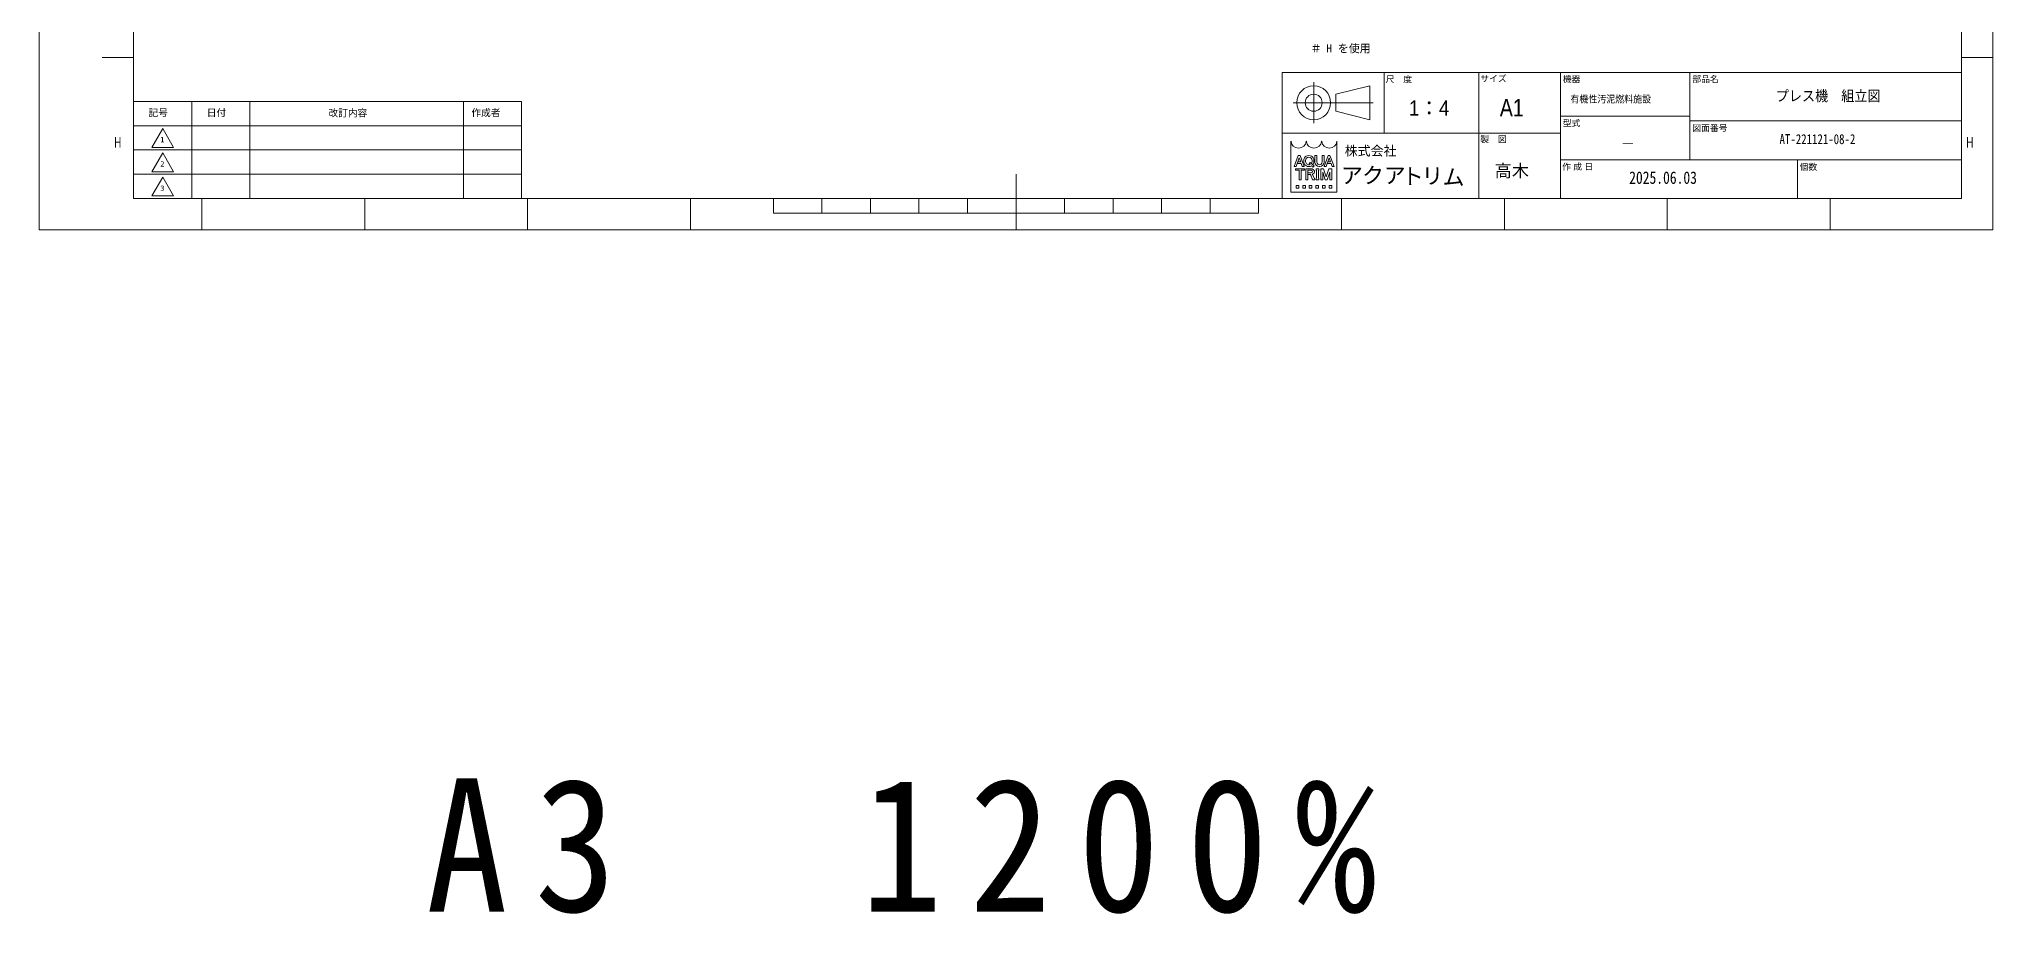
# Model space of a CAD drawing. Units: millimetres at full size. Extents: x -24503 to 24503, y -7436 to 7436.
# Drawn here: x 13235 to 16458, y -713 to 731 of the extents above; entities that cross this region are included whole.
import ezdxf
from ezdxf.enums import TextEntityAlignment as Align

# ---------------------------------------------------------------- set-up
doc = ezdxf.new("R2010")
doc.units = ezdxf.units.MM
doc.header["$LTSCALE"] = 4.8
for name, color, linetype, lineweight in [('0-2_08_DIM', 3, 'Continuous', 9), ('0-4_0', 2, 'Continuous', 9), ('1-1_Defpoints', 134, 'Continuous', 9), ('1-2_99_図枠', 134, 'Continuous', 9)]:
    doc.layers.add(name, color=color, linetype=linetype, lineweight=lineweight)
doc.layers.add('1-4', color=7, linetype='Continuous')
doc.styles.add('ＭＳ ゴシック', font='')
doc.styles.add('ＭＳ Ｐゴシック', font='')
doc.styles.get('ＭＳ ゴシック').set_extended_font_data('MS Gothic')
doc.styles.get('ＭＳ Ｐゴシック').set_extended_font_data('MS PGothic')

msp = doc.modelspace()

# ---------------------------------------------------------------- linework, layer by layer
at = {"layer": '1-1_Defpoints'}
msp.add_lwpolyline([(13235.079, 415.766), (16457.642, 415.766), (16457.642, 2694.346), (13235.079, 2694.346)], close=True, dxfattribs=at)
at = {"layer": '1-2_99_図枠'}
for p, q in [((13390.935, 700.385), (13338.93, 700.385)), ((16457.642, 700.385), (16405.637, 700.385)), ((15337.33, 591.951), (15337.33, 659.158)), ((15453.542, 575.549), (15453.542, 675.559)), ((15609.557, 467.538), (15609.557, 675.559)), ((15744.359, 467.538), (15744.359, 675.559)), ((15957.983, 675.559), (15957.983, 531.545)), ((13486.945, 467.538), (13486.945, 627.555)), ((13582.954, 467.538), (13582.954, 627.555)), ((13934.989, 467.538), (13934.989, 627.555)), ((15303.727, 625.554), (15435.34, 625.554)), ((13390.935, 587.551), (14030.999, 587.551)), ((15744.359, 603.552), (15957.983, 603.552)), ((15957.983, 595.551), (16405.637, 595.551)), ((15744.359, 575.549), (15285.525, 575.549)), ((13390.935, 547.546), (14030.999, 547.546)), ((15305.154, 520.254), (15305.154, 520.341)), ((15305.154, 520.254), (15308.406, 520.254)), ((15307.505, 516.631), (15322.358, 516.631)), ((15307.505, 516.631), (15307.505, 514.095)), ((15308.406, 520.254), (15313.487, 534.522)), ((15310.179, 525.03), (15311.16, 527.783)), ((15310.179, 525.03), (15316.867, 525.03)), ((15311.16, 527.783), (15315.886, 527.783)), ((15311.985, 538.368), (15314.989, 538.368)), ((15315.886, 527.783), (15313.487, 534.522)), ((15321.819, 520.341), (15314.989, 538.368)), ((15321.047, 530.398), (15321.047, 528.224)), ((15321.819, 520.254), (15321.819, 520.341)), ((15322.358, 516.631), (15322.358, 514.095)), ((15324.066, 530.185), (15324.066, 528.446)), ((15324.423, 516.631), (15324.423, 498.517)), ((15324.423, 516.631), (15332.755, 516.631)), ((15330.081, 525.057), (15331.686, 526.761)), ((15330.081, 525.057), (15331.561, 523.617)), ((15331.686, 526.761), (15338.396, 521.232)), ((15333.62, 525.253), (15335.955, 523.329)), ((15333.78, 521.457), (15336.299, 519.005)), ((15334.692, 530.185), (15334.692, 528.446)), ((15336.299, 519.005), (15338.396, 521.232)), ((15337.712, 530.398), (15337.712, 528.224)), ((15339.386, 527.569), (15339.386, 538.368)), ((15342.647, 538.368), (15339.386, 538.368)), ((15341.713, 516.631), (15345.698, 516.631)), ((15341.713, 516.631), (15341.713, 514.095)), ((15342.647, 528.224), (15342.647, 538.368)), ((15345.698, 516.631), (15345.698, 514.095)), ((15347.538, 520.254), (15346.451, 520.254)), ((15348.962, 516.631), (15353.693, 516.631)), ((15358.019, 503.475), (15353.693, 516.631)), ((15354.419, 520.254), (15354.419, 520.341)), ((15354.419, 520.254), (15357.67, 520.254)), ((15354.602, 527.569), (15354.602, 538.368)), ((15357.67, 520.254), (15362.751, 534.522)), ((15358.019, 503.475), (15362.345, 516.631)), ((15359.443, 525.03), (15360.424, 527.783)), ((15359.443, 525.03), (15366.131, 525.03)), ((15360.424, 527.783), (15365.151, 527.783)), ((15361.249, 538.368), (15364.253, 538.368)), ((15367.079, 516.631), (15362.345, 516.631)), ((15365.151, 527.783), (15362.751, 534.522)), ((15371.083, 520.341), (15364.253, 538.368)), ((15371.083, 520.254), (15371.083, 520.341)), ((15744.359, 531.545), (16405.637, 531.545)), ((16135.469, 531.545), (16135.469, 467.538)), ((13390.935, 507.542), (14030.999, 507.542)), ((14846.361, 415.766), (14846.361, 507.542)), ((15307.505, 514.095), (15312.939, 514.095)), ((15308.412, 489.031), (15308.412, 484.683)), ((15313.301, 498.517), (15313.301, 513.733)), ((15313.301, 498.517), (15316.562, 498.517)), ((15316.562, 498.517), (15316.562, 513.733)), ((15316.924, 514.095), (15322.358, 514.095)), ((15319.28, 489.031), (15319.28, 484.683)), ((15327.684, 514.095), (15333.19, 514.095)), ((15327.792, 507.101), (15327.792, 509.637)), ((15327.792, 509.637), (15333.19, 509.637)), ((15327.792, 507.101), (15331.35, 507.101)), ((15330.149, 489.031), (15330.149, 484.683)), ((15332.694, 506.193), (15335.452, 498.517)), ((15335.452, 498.517), (15338.966, 498.517)), ((15335.844, 506.306), (15338.966, 498.662)), ((15338.966, 498.662), (15338.966, 498.517)), ((15341.017, 489.031), (15341.017, 484.683)), ((15341.713, 498.517), (15341.713, 501.053)), ((15342.075, 501.416), (15342.075, 513.733)), ((15345.336, 501.416), (15345.336, 513.733)), ((15351.886, 489.031), (15351.886, 484.683)), ((15356.389, 498.517), (15352.22, 511.197)), ((15356.389, 498.517), (15359.65, 498.517)), ((15359.65, 498.517), (15363.819, 511.197)), ((15367.101, 489.031), (15367.101, 484.683)), ((13503.626, 415.766), (13503.626, 467.538)), ((13772.173, 415.766), (13772.173, 467.538)), ((14040.72, 415.766), (14040.72, 467.538)), ((14309.267, 415.766), (14309.267, 467.538)), ((14446.321, 443.536), (14446.321, 467.538)), ((14526.329, 443.536), (14526.329, 467.538)), ((14606.337, 443.536), (14606.337, 467.538)), ((14686.345, 443.536), (14686.345, 467.538)), ((14766.353, 443.536), (14766.353, 467.538)), ((14926.369, 443.536), (14926.369, 467.538)), ((15006.377, 443.536), (15006.377, 467.538)), ((15086.385, 443.536), (15086.385, 467.538)), ((15166.393, 443.536), (15166.393, 467.538)), ((15246.401, 443.536), (15246.401, 467.538)), ((15383.455, 415.766), (15383.455, 467.538)), ((15652.002, 415.533), (15652.002, 467.538)), ((15652.002, 415.766), (15652.002, 467.538)), ((15920.549, 415.766), (15920.549, 467.538)), ((16189.095, 415.766), (16189.095, 467.538)), ((14446.321, 443.536), (15246.401, 443.536))]:
    msp.add_line(p, q, dxfattribs=at)
for points in [[(13390.935, 467.538), (16405.637, 467.538), (16405.637, 2642.341), (13390.935, 2642.341)], [(15285.525, 467.538), (16405.637, 467.538), (16405.637, 675.559), (15285.525, 675.559)], [(15373.734, 639.556), (15429.739, 653.557), (15429.739, 597.552), (15373.734, 611.553)], [(13390.935, 467.538), (14030.999, 467.538), (14030.999, 627.555), (13390.935, 627.555)], [(13420.938, 551.795), (13438.94, 582.975), (13456.942, 551.795)], [(13420.938, 511.791), (13438.94, 542.971), (13456.942, 511.791)], [(13420.938, 471.787), (13438.94, 502.967), (13456.942, 471.787)]]:
    msp.add_lwpolyline(points, close=True, dxfattribs=at)
for points in [[(15375.796, 561.849), (15375.796, 478.162), (15299.717, 478.162), (15299.717, 561.849)], [(15305.154, 520.254), (15305.154, 520.341), (15311.985, 538.368)], [(15321.819, 520.254), (15318.567, 520.254), (15316.867, 525.03)], [(15348.962, 516.631), (15348.962, 498.517), (15352.223, 498.517), (15352.22, 511.197)], [(15351.342, 528.224), (15351.342, 538.368), (15354.602, 538.368)], [(15354.419, 520.254), (15354.419, 520.341), (15361.249, 538.368)], [(15363.819, 511.197), (15363.819, 498.517), (15367.079, 498.517), (15367.079, 516.631)], [(15371.083, 520.254), (15367.832, 520.254), (15366.131, 525.03)], [(15308.412, 489.031), (15312.759, 489.031), (15312.759, 484.683), (15308.412, 484.683)], [(15319.28, 489.031), (15323.628, 489.031), (15323.628, 484.683), (15319.28, 484.683)], [(15324.423, 498.517), (15327.684, 498.517), (15327.684, 514.095)], [(15330.149, 489.031), (15334.496, 489.031), (15334.496, 484.683), (15330.149, 484.683)], [(15341.017, 489.031), (15345.365, 489.031), (15345.365, 484.683), (15341.017, 484.683)], [(15341.713, 498.517), (15345.698, 498.517), (15345.698, 501.053)], [(15351.886, 489.031), (15356.233, 489.031), (15356.233, 484.683), (15351.886, 484.683)], [(15367.101, 489.031), (15362.754, 489.031), (15362.754, 484.683), (15367.101, 484.683)]]:
    msp.add_lwpolyline(points, dxfattribs=at)
for radius in [28.003, 14.001]:
    msp.add_circle((15337.33, 625.554), radius, dxfattribs=at)
for centre, radius, start, end in [((15299.717, 561.487), 0.362, 0, 90), ((15325.077, 561.487), 0.362, 0, 180), ((15325.077, 561.487), 0.362, 0, 90), ((15350.436, 561.487), 0.362, 0, 180), ((15375.796, 561.487), 0.362, 90, 180), ((15347.045, 527.897), 7.666, 182.45003, 265.55526), ((15349.114, 528.14), 6.468, 179.25279, 218.96457), ((15346.994, 529.355), 6.03, 241.15773, 298.84227), ((15346.944, 527.897), 7.666, 274.44474, 357.54997), ((15344.874, 528.14), 6.468, 321.03543, 0.74721), ((15312.939, 513.733), 0.362, 0, 90), ((15316.924, 513.733), 0.362, 90, 180), ((15331.35, 505.652), 1.449, 21.9283, 90), ((15333.112, 511.866), 2.23, 271.99706, 88.00294), ((15333.652, 505.409), 2.369, 22.27295, 58.55311), ((15341.713, 513.733), 0.362, 0, 90), ((15341.713, 501.416), 0.362, 270, 0), ((15345.698, 513.733), 0.362, 90, 180), ((15345.698, 501.416), 0.362, 180, 270)]:
    msp.add_arc(centre, radius, start, end, dxfattribs=at)
for centre, major_axis, ratio, start_param, end_param in [((15312.397, 561.487), (-12.318, 0), 0.882353, 6.28318531, 9.42477796), ((15337.757, 561.487), (-12.318, 0), 0.882353, 6.28318531, 9.42477796), ((15363.116, 561.487), (-12.318, 0), 0.882353, 6.28318531, 9.42477796), ((15329.379, 530.398), (-8.332, 0), 0.956522, 3.14159265, 6.28318531), ((15329.379, 528.224), (-8.332, 0), 0.956522, 0, 2.12727056), ((15329.379, 530.185), (5.313, 0), 0.994718, 6.28318531, 9.42477796), ((15329.379, 528.438), (5.313, 0), 0.995036, 3.14159265, 5.13549259), ((15332.755, 511.866), (-5.848, 0), 0.81482, 1.94406945, 4.71238898), ((15329.379, 528.438), (5.313, 0), 0.995036, 5.63666712, 6.28318531), ((15329.379, 528.224), (-8.332, 0), 0.956522, 2.48020459, 3.14159265)]:
    msp.add_ellipse(centre, major_axis=major_axis, ratio=ratio, start_param=start_param, end_param=end_param, dxfattribs=at)

# ---------------------------------------------------------------- texts
at = {"layer": '0-2_08_DIM', "color": 2}
for s, style, p in [('＃', 'ＭＳ Ｐゴシック', (15332.163, 704.536)), ('＃', 'ＭＳ Ｐゴシック', (15332.163, 704.536)), ('H', 'ＭＳ ゴシック', (15358.335, 704.536)), ('H', 'ＭＳ ゴシック', (15358.335, 704.536)), ('を使用', 'ＭＳ Ｐゴシック', (15377.193, 704.536)), ('を使用', 'ＭＳ Ｐゴシック', (15377.193, 704.536))]:
    msp.add_text(s, height=13.2, dxfattribs=dict(at, style=style)).set_placement(p, align=Align.BOTTOM_LEFT)
at = {"layer": '0-4_0', "color": 134}
for s, height, style, width, p in [('プレス機\u3000組立図', 17.6, 'ＭＳ Ｐゴシック', 0.9, (16099.496, 622.737)), ('1：4', 24.88, 'ＭＳ Ｐゴシック', 0.95, (15494.521, 596.871)), ('有機性汚泥燃料施設', 11.73, 'ＭＳ Ｐゴシック', 0.9, (15760.769, 622.074)), ('―', 16.42, 'ＭＳ ゴシック', 0.9, (15845.57, 544.995)), ('AT-221121-08-2', 16.42, 'ＭＳ ゴシック', 0.8, (16105.659, 552.348)), ('2025.06.03', 20.53, 'ＭＳ ゴシック', 0.8, (15857.721, 485.542))]:
    msp.add_text(s, height=height, dxfattribs=dict(at, style=style, width=width)).set_placement(p, align=Align.BOTTOM_LEFT)
at = {"layer": '0-4_0', "color": 134, "style": 'ＭＳ Ｐゴシック'}
msp.add_text('高木', height=20.74, dxfattribs=at).set_placement((15635.815, 496.596), align=Align.BOTTOM_LEFT)
at = {"layer": '1-2_99_図枠'}
for s, height, style, p in [('尺\u3000度', 10.37, 'ＭＳ Ｐゴシック', (15456.079, 655.962)), ('サイズ', 10.37, 'ＭＳ Ｐゴシック', (15612.095, 657.017)), ('機器', 10.37, 'ＭＳ Ｐゴシック', (15748.203, 656.195)), ('部品名', 10.37, 'ＭＳ Ｐゴシック', (15961.827, 656.195)), ('記号', 11.73, 'ＭＳ Ｐゴシック', (13415.665, 599.552)), ('日付', 11.73, 'ＭＳ Ｐゴシック', (13511.674, 599.552)), ('改訂内容', 11.73, 'ＭＳ Ｐゴシック', (13712.422, 599.279)), ('作成者', 11.73, 'ＭＳ Ｐゴシック', (13948.082, 599.552)), ('型式', 10.37, 'ＭＳ Ｐゴシック', (15748.203, 583.481)), ('図面番号', 10.37, 'ＭＳ Ｐゴシック', (15961.827, 575.48)), ('1', 8.799, 'ＭＳ ゴシック', (13435.041, 557.608)), ('株式会社', 15.68, 'ＭＳ ゴシック', (15388.437, 533.64)), ('製\u3000図', 10.37, 'ＭＳ Ｐゴシック', (15612.095, 557.007)), ('2', 8.799, 'ＭＳ ゴシック', (13435.041, 517.604)), ('ア', 26.48, 'ＭＳ ゴシック', (15382.393, 484.626)), ('ク', 26.48, 'ＭＳ ゴシック', (15417.204, 484.626)), ('ア', 26.48, 'ＭＳ ゴシック', (15452.995, 484.626)), ('ト', 26.48, 'ＭＳ ゴシック', (15482.801, 483.106)), ('リ', 26.48, 'ＭＳ ゴシック', (15515.11, 483.866)), ('ム', 26.48, 'ＭＳ ゴシック', (15549.92, 481.585)), ('作 成 日', 10.37, 'ＭＳ Ｐゴシック', (15747.227, 511.643)), ('個数', 10.37, 'ＭＳ Ｐゴシック', (16138.827, 511.252)), ('3', 8.799, 'ＭＳ ゴシック', (13435.041, 477.6))]:
    msp.add_text(s, height=height, dxfattribs=dict(at, style=style)).set_placement(p, align=Align.BOTTOM_LEFT)
at = {"layer": '1-2_99_図枠', "style": 'ＭＳ Ｐゴシック'}
for s, height, width, p in [('A1', 29.03, 0.85, (15644.333, 594.091)), ('H', 17.6, 0.7, (13358.932, 545.958)), ('H', 17.6, 0.7, (16413.638, 545.958))]:
    msp.add_text(s, height=height, dxfattribs=dict(at, width=width)).set_placement(p, align=Align.BOTTOM_LEFT)
at = {"layer": '1-4', "insert": (13873.241, -712.511), "char_height": 219.9, "attachment_point": 7, "style": 'ＭＳ ゴシック'}
msp.add_mtext('\\T1.33;\\W0.9;A3\u30001200%', dxfattribs=at)

doc.saveas('drawing.dxf')
